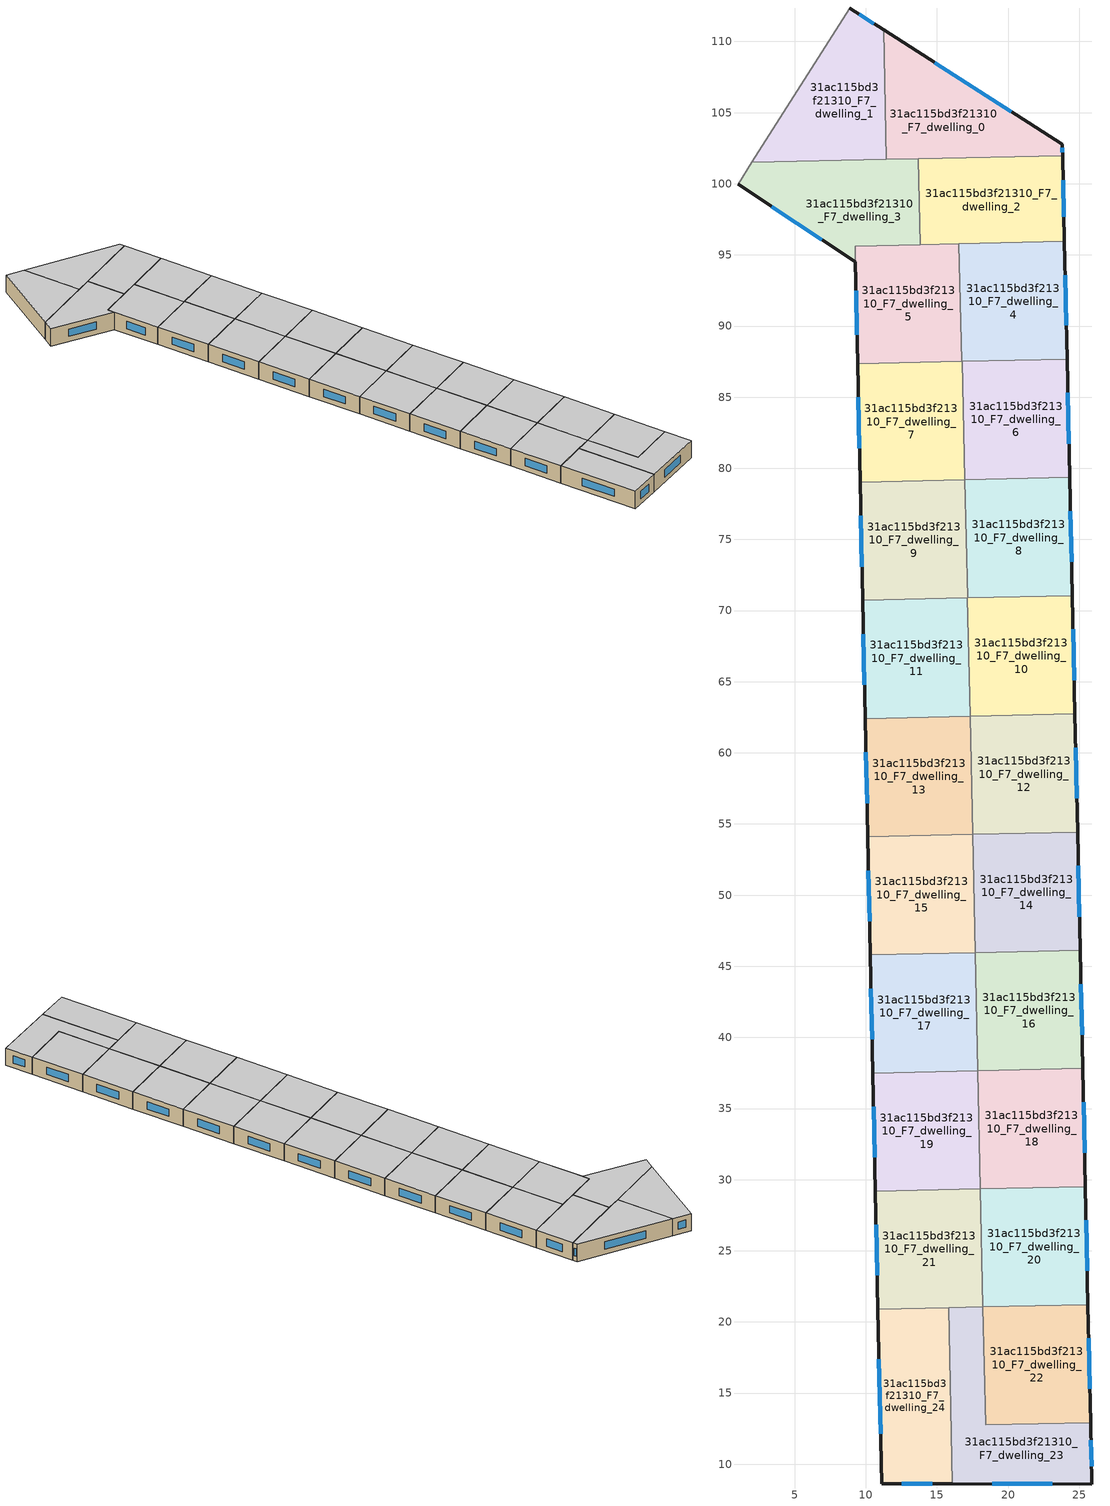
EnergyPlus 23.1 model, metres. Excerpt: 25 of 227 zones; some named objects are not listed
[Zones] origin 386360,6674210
31ac115bd3f21310_F7_dwelling_0
 floor to 31ac115bd3f21310_F6_dwelling_0 (EU_floor_Construction): 23.81,102.76 23.83,101.98 11.45,101.71 11.24,110.82 z21
 wall outside (EU_wall_Construction): 23.83,101.98 23.81,102.76 11.24,110.82 z21:24
 wall to 31ac115bd3f21310_F7_dwelling_1 (EU_wall_Construction): 11.24,110.82 11.45,101.71 z21:24
 wall to 31ac115bd3f21310_F7_dwelling_2 (EU_wall_Construction): 13.69,101.76 23.83,101.98 z21:24
 wall to 31ac115bd3f21310_F7_dwelling_3 (EU_wall_Construction): 11.45,101.71 13.69,101.76 z21:24
 window (EU_Window_Construction): 20.22,105.07 14.83,108.52 / 23.82,102.21 23.81,102.54 z21.86:23.14
 ceiling to 31ac115bd3f21310_F8_dwelling_0 (EU_floor_Construction): 23.83,101.98 23.81,102.76 11.24,110.82 11.45,101.71 z24
31ac115bd3f21310_F7_dwelling_1
 floor to 31ac115bd3f21310_F6_dwelling_1 (EU_floor_Construction): 11.24,110.82 11.45,101.71 2,101.5 8.86,112.35 z21
 wall outside (EU_wall_Construction): 11.24,110.82 8.86,112.35 z21:24
 wall adiabatic (EU_wall_Construction): 8.86,112.35 2,101.5 z21:24
 wall to 31ac115bd3f21310_F7_dwelling_3 (EU_wall_Construction): 2,101.5 11.45,101.71 z21:24
 window (EU_Window_Construction): 10.56,111.26 9.54,111.91 z21.86:23.14
 ceiling to 31ac115bd3f21310_F8_dwelling_1 (EU_floor_Construction): 11.45,101.71 11.24,110.82 8.86,112.35 2,101.5 z24
31ac115bd3f21310_F7_dwelling_10
 floor to 31ac115bd3f21310_F6_dwelling_10 (EU_floor_Construction): 24.51,71.05 24.69,62.74 17.33,62.57 17.14,70.88 z21
 wall outside (EU_wall_Construction): 24.69,62.74 24.51,71.05 z21:24
 wall to 31ac115bd3f21310_F7_dwelling_11 (EU_wall_Construction): 17.14,70.88 17.33,62.57 z21:24
 wall to 31ac115bd3f21310_F7_dwelling_12 (EU_wall_Construction): 17.33,62.57 24.69,62.74 z21:24
 wall to 31ac115bd3f21310_F7_dwelling_8 (EU_wall_Construction): 24.51,71.05 17.14,70.88 z21:24
 window (EU_Window_Construction): 24.64,65.11 24.56,68.67 z21.86:23.14
 ceiling to 31ac115bd3f21310_F8_dwelling_10 (EU_floor_Construction): 24.69,62.74 24.51,71.05 17.14,70.88 17.33,62.57 z24
31ac115bd3f21310_F7_dwelling_11
 floor to 31ac115bd3f21310_F6_dwelling_11 (EU_floor_Construction): 17.14,70.88 17.33,62.57 9.95,62.41 9.78,70.72 z21
 wall outside (EU_wall_Construction): 9.78,70.72 9.95,62.41 z21:24
 wall to 31ac115bd3f21310_F7_dwelling_9 (EU_wall_Construction): 17.14,70.88 9.78,70.72 z21:24
 wall to 31ac115bd3f21310_F7_dwelling_13 (EU_wall_Construction): 9.95,62.41 17.32,62.57 z21:24
 window (EU_Window_Construction): 9.83,68.35 9.9,64.78 z21.86:23.14
 ceiling to 31ac115bd3f21310_F8_dwelling_11 (EU_floor_Construction): 17.33,62.57 17.14,70.88 9.78,70.72 9.95,62.41 z24
31ac115bd3f21310_F7_dwelling_12
 floor to 31ac115bd3f21310_F6_dwelling_12 (EU_floor_Construction): 24.69,62.74 24.88,54.43 17.51,54.26 17.32,62.57 z21
 wall outside (EU_wall_Construction): 24.88,54.43 24.69,62.74 z21:24
 wall to 31ac115bd3f21310_F7_dwelling_13 (EU_wall_Construction): 17.32,62.57 17.51,54.26 z21:24
 wall to 31ac115bd3f21310_F7_dwelling_14 (EU_wall_Construction): 17.51,54.26 24.88,54.43 z21:24
 window (EU_Window_Construction): 24.83,56.8 24.75,60.36 z21.86:23.14
 ceiling to 31ac115bd3f21310_F8_dwelling_12 (EU_floor_Construction): 24.88,54.43 24.69,62.74 17.32,62.57 17.51,54.26 z24
31ac115bd3f21310_F7_dwelling_13
 floor to 31ac115bd3f21310_F6_dwelling_13 (EU_floor_Construction): 17.32,62.57 17.51,54.26 10.13,54.1 9.95,62.41 z21
 wall outside (EU_wall_Construction): 9.95,62.41 10.13,54.1 z21:24
 wall to 31ac115bd3f21310_F7_dwelling_15 (EU_wall_Construction): 10.13,54.1 17.5,54.26 z21:24
 window (EU_Window_Construction): 10.01,60.04 10.08,56.47 z21.86:23.14
 ceiling to 31ac115bd3f21310_F8_dwelling_13 (EU_floor_Construction): 17.51,54.26 17.32,62.57 9.95,62.41 10.13,54.1 z24
31ac115bd3f21310_F7_dwelling_14
 floor to 31ac115bd3f21310_F6_dwelling_14 (EU_floor_Construction): 24.88,54.43 25.06,46.12 17.69,45.96 17.5,54.26 z21
 wall outside (EU_wall_Construction): 25.06,46.12 24.88,54.43 z21:24
 wall to 31ac115bd3f21310_F7_dwelling_15 (EU_wall_Construction): 17.5,54.26 17.69,45.96 25.06,46.12 z21:24
 window (EU_Window_Construction): 25.01,48.49 24.93,52.05 z21.86:23.14
 ceiling to 31ac115bd3f21310_F8_dwelling_14 (EU_floor_Construction): 25.06,46.12 24.88,54.43 17.5,54.26 17.69,45.96 z24
31ac115bd3f21310_F7_dwelling_15
 floor to 31ac115bd3f21310_F6_dwelling_15 (EU_floor_Construction): 17.5,54.26 17.69,45.96 10.31,45.79 10.13,54.1 z21
 wall outside (EU_wall_Construction): 10.13,54.1 10.31,45.79 z21:24
 wall to 31ac115bd3f21310_F7_dwelling_16 (EU_wall_Construction): 17.68,45.96 25.06,46.12 z21:24
 wall to 31ac115bd3f21310_F7_dwelling_17 (EU_wall_Construction): 10.31,45.79 17.68,45.96 z21:24
 window (EU_Window_Construction): 10.18,51.73 10.26,48.17 z21.86:23.14
 ceiling to 31ac115bd3f21310_F8_dwelling_15 (EU_floor_Construction): 17.69,45.96 17.5,54.26 10.13,54.1 10.31,45.79 z24
31ac115bd3f21310_F7_dwelling_16
 floor to 31ac115bd3f21310_F6_dwelling_16 (EU_floor_Construction): 25.06,46.12 25.24,37.82 17.87,37.66 17.68,45.96 z21
 wall outside (EU_wall_Construction): 25.24,37.82 25.06,46.12 z21:24
 wall to 31ac115bd3f21310_F7_dwelling_17 (EU_wall_Construction): 17.68,45.96 17.87,37.66 z21:24
 wall to 31ac115bd3f21310_F7_dwelling_18 (EU_wall_Construction): 17.87,37.66 25.24,37.82 z21:24
 window (EU_Window_Construction): 25.19,40.19 25.11,43.75 z21.86:23.14
 ceiling to 31ac115bd3f21310_F8_dwelling_16 (EU_floor_Construction): 25.24,37.82 25.06,46.12 17.68,45.96 17.87,37.66 z24
31ac115bd3f21310_F7_dwelling_17
 floor to 31ac115bd3f21310_F6_dwelling_17 (EU_floor_Construction): 17.68,45.96 17.87,37.66 10.49,37.49 10.31,45.79 z21
 wall outside (EU_wall_Construction): 10.31,45.79 10.49,37.49 z21:24
 wall to 31ac115bd3f21310_F7_dwelling_19 (EU_wall_Construction): 10.49,37.49 17.87,37.66 z21:24
 window (EU_Window_Construction): 10.36,43.42 10.44,39.86 z21.86:23.14
 ceiling to 31ac115bd3f21310_F8_dwelling_17 (EU_floor_Construction): 17.87,37.66 17.68,45.96 10.31,45.79 10.49,37.49 z24
31ac115bd3f21310_F7_dwelling_18
 floor to 31ac115bd3f21310_F6_dwelling_18 (EU_floor_Construction): 25.24,37.82 25.43,29.52 18.05,29.36 17.87,37.66 z21
 wall outside (EU_wall_Construction): 25.43,29.52 25.24,37.82 z21:24
 wall to 31ac115bd3f21310_F7_dwelling_19 (EU_wall_Construction): 17.87,37.66 18.05,29.36 z21:24
 wall to 31ac115bd3f21310_F7_dwelling_20 (EU_wall_Construction): 18.05,29.36 25.43,29.52 z21:24
 window (EU_Window_Construction): 25.38,31.89 25.3,35.45 z21.86:23.14
 ceiling to 31ac115bd3f21310_F8_dwelling_18 (EU_floor_Construction): 25.43,29.52 25.24,37.82 17.87,37.66 18.05,29.36 z24
31ac115bd3f21310_F7_dwelling_19
 floor to 31ac115bd3f21310_F6_dwelling_19 (EU_floor_Construction): 17.87,37.66 18.05,29.36 10.67,29.19 10.49,37.49 z21
 wall outside (EU_wall_Construction): 10.49,37.49 10.67,29.19 z21:24
 wall to 31ac115bd3f21310_F7_dwelling_20 (EU_wall_Construction): 10.67,29.19 18.05,29.36 z21:24
 window (EU_Window_Construction): 10.54,35.12 10.62,31.56 z21.86:23.14
 ceiling to 31ac115bd3f21310_F8_dwelling_19 (EU_floor_Construction): 18.05,29.36 17.87,37.66 10.49,37.49 10.67,29.19 z24
31ac115bd3f21310_F7_dwelling_2
 floor to 31ac115bd3f21310_F6_dwelling_2 (EU_floor_Construction): 23.83,101.98 23.96,95.94 13.82,95.72 13.69,101.76 z21
 wall outside (EU_wall_Construction): 23.96,95.94 23.83,101.98 z21:24
 wall to 31ac115bd3f21310_F7_dwelling_3 (EU_wall_Construction): 13.69,101.76 13.82,95.72 z21:24
 wall to 31ac115bd3f21310_F7_dwelling_4 (EU_wall_Construction): 16.55,95.78 23.96,95.94 z21:24
 wall to 31ac115bd3f21310_F7_dwelling_5 (EU_wall_Construction): 13.82,95.72 16.55,95.78 z21:24
 window (EU_Window_Construction): 23.92,97.67 23.86,100.26 z21.86:23.14
 ceiling to 31ac115bd3f21310_F8_dwelling_2 (EU_floor_Construction): 23.96,95.94 23.83,101.98 13.69,101.76 13.82,95.72 z24
31ac115bd3f21310_F7_dwelling_20
 floor to 31ac115bd3f21310_F6_dwelling_20 (EU_floor_Construction): 25.43,29.52 25.61,21.22 18.23,21.06 18.05,29.36 z21
 wall outside (EU_wall_Construction): 25.61,21.22 25.43,29.52 z21:24
 wall to 31ac115bd3f21310_F7_dwelling_21 (EU_wall_Construction): 10.67,29.19 18.05,29.36 18.23,21.06 z21:24
 wall to 31ac115bd3f21310_F7_dwelling_22 (EU_wall_Construction): 18.23,21.06 25.61,21.22 z21:24
 window (EU_Window_Construction): 25.56,23.59 25.48,27.15 z21.86:23.14
 ceiling to 31ac115bd3f21310_F8_dwelling_20 (EU_floor_Construction): 25.61,21.22 25.43,29.52 18.05,29.36 18.23,21.06 z24
31ac115bd3f21310_F7_dwelling_21
 floor to 31ac115bd3f21310_F6_dwelling_21 (EU_floor_Construction): 18.05,29.36 18.23,21.06 10.85,20.9 10.67,29.19 z21
 wall outside (EU_wall_Construction): 10.67,29.19 10.85,20.9 z21:24
 wall to 31ac115bd3f21310_F7_dwelling_24 (EU_wall_Construction): 10.85,20.9 15.81,21.01 z21:24
 wall to 31ac115bd3f21310_F7_dwelling_23 (EU_wall_Construction): 15.81,21.01 18.23,21.06 z21:24
 window (EU_Window_Construction): 10.72,26.82 10.8,23.27 z21.86:23.14
 ceiling to 31ac115bd3f21310_F8_dwelling_21 (EU_floor_Construction): 18.23,21.06 18.05,29.36 10.67,29.19 10.85,20.9 z24
31ac115bd3f21310_F7_dwelling_22
 floor to 31ac115bd3f21310_F6_dwelling_22 (EU_floor_Construction): 25.61,21.22 25.79,12.93 18.41,12.77 18.23,21.06 z21
 wall outside (EU_wall_Construction): 25.79,12.93 25.61,21.22 z21:24
 wall to 31ac115bd3f21310_F7_dwelling_23 (EU_wall_Construction): 18.23,21.06 18.41,12.77 25.79,12.93 z21:24
 window (EU_Window_Construction): 25.74,15.3 25.66,18.85 z21.86:23.14
 ceiling to 31ac115bd3f21310_F8_dwelling_22 (EU_floor_Construction): 25.79,12.93 25.61,21.22 18.23,21.06 18.41,12.77 z24
31ac115bd3f21310_F7_dwelling_23
 floor to 31ac115bd3f21310_F6_dwelling_23 (EU_floor_Construction): 18.23,21.06 18.41,12.77 25.79,12.93 25.89,8.61 16.09,8.62 15.81,21.01 z21
 wall outside (EU_wall_Construction): 16.09,8.62 25.89,8.61 25.79,12.93 z21:24
 wall to 31ac115bd3f21310_F7_dwelling_24 (EU_wall_Construction): 15.81,21.01 16.09,8.62 z21:24
 window (EU_Window_Construction): 25.86,9.84 25.82,11.7 / 18.89,8.62 23.09,8.61 z21.86:23.14
 ceiling to 31ac115bd3f21310_F8_dwelling_23 (EU_floor_Construction): 25.89,8.61 25.79,12.93 18.41,12.77 18.23,21.06 15.81,21.01 16.09,8.62 z24
31ac115bd3f21310_F7_dwelling_24
 floor to 31ac115bd3f21310_F6_dwelling_24 (EU_floor_Construction): 15.81,21.01 16.09,8.62 11.11,8.63 10.85,20.9 z21
 wall outside (EU_wall_Construction): 10.85,20.9 11.11,8.63 16.09,8.62 z21:24
 window (EU_Window_Construction): 12.53,8.63 14.66,8.63 / 10.92,17.39 11.03,12.14 z21.86:23.14
 ceiling to 31ac115bd3f21310_F8_dwelling_24 (EU_floor_Construction): 16.09,8.62 15.81,21.01 10.85,20.9 11.11,8.63 z24
31ac115bd3f21310_F7_dwelling_3
 floor to 31ac115bd3f21310_F6_dwelling_3 (EU_floor_Construction): 13.69,101.76 13.82,95.72 9.24,95.62 9.27,94.52 1.02,99.95 2,101.5 z21
 wall outside (EU_wall_Construction): 1.02,99.95 9.27,94.52 z21:24
 wall adiabatic (EU_wall_Construction): 2,101.5 1.02,99.95 z21:24
 wall to 31ac115bd3f21310_F7_dwelling_5 (EU_wall_Construction): 9.27,94.52 9.24,95.62 13.82,95.72 z21:24
 window (EU_Window_Construction): 3.37,98.4 6.91,96.07 z21.86:23.14
 ceiling to 31ac115bd3f21310_F8_dwelling_3 (EU_floor_Construction): 13.82,95.72 13.69,101.76 2,101.5 1.02,99.95 9.27,94.52 9.24,95.62 z24
31ac115bd3f21310_F7_dwelling_4
 floor to 31ac115bd3f21310_F6_dwelling_4 (EU_floor_Construction): 23.96,95.94 24.14,87.68 16.73,87.51 16.55,95.78 z21
 wall outside (EU_wall_Construction): 24.14,87.68 23.96,95.94 z21:24
 wall to 31ac115bd3f21310_F7_dwelling_5 (EU_wall_Construction): 16.55,95.78 16.73,87.51 z21:24
 wall to 31ac115bd3f21310_F7_dwelling_6 (EU_wall_Construction): 16.78,87.52 24.14,87.68 z21:24
 wall to 31ac115bd3f21310_F7_dwelling_7 (EU_wall_Construction): 16.73,87.51 16.78,87.52 z21:24
 window (EU_Window_Construction): 24.09,90.04 24.01,93.58 z21.86:23.14
 ceiling to 31ac115bd3f21310_F8_dwelling_4 (EU_floor_Construction): 24.14,87.68 23.96,95.94 16.55,95.78 16.73,87.51 z24
31ac115bd3f21310_F7_dwelling_5
 floor to 31ac115bd3f21310_F6_dwelling_5 (EU_floor_Construction): 16.55,95.78 16.73,87.51 9.42,87.35 9.24,95.62 z21
 wall outside (EU_wall_Construction): 9.27,94.52 9.42,87.35 z21:24
 wall to 31ac115bd3f21310_F7_dwelling_7 (EU_wall_Construction): 9.42,87.35 16.73,87.51 z21:24
 window (EU_Window_Construction): 9.31,92.47 9.38,89.4 z21.86:23.14
 ceiling to 31ac115bd3f21310_F8_dwelling_5 (EU_floor_Construction): 16.73,87.51 16.55,95.78 9.24,95.62 9.42,87.35 z24
31ac115bd3f21310_F7_dwelling_6
 floor to 31ac115bd3f21310_F6_dwelling_6 (EU_floor_Construction): 24.14,87.68 24.33,79.36 16.96,79.2 16.78,87.52 z21
 wall outside (EU_wall_Construction): 24.33,79.36 24.14,87.68 z21:24
 wall to 31ac115bd3f21310_F7_dwelling_7 (EU_wall_Construction): 16.78,87.52 16.96,79.2 z21:24
 wall to 31ac115bd3f21310_F7_dwelling_8 (EU_wall_Construction): 16.96,79.2 24.33,79.36 z21:24
 window (EU_Window_Construction): 24.27,81.74 24.2,85.3 z21.86:23.14
 ceiling to 31ac115bd3f21310_F8_dwelling_6 (EU_floor_Construction): 24.33,79.36 24.14,87.68 16.78,87.52 16.96,79.2 z24
31ac115bd3f21310_F7_dwelling_7
 floor to 31ac115bd3f21310_F6_dwelling_7 (EU_floor_Construction): 16.78,87.52 16.96,79.2 9.6,79.04 9.42,87.35 z21
 wall outside (EU_wall_Construction): 9.42,87.35 9.6,79.04 z21:24
 wall to 31ac115bd3f21310_F7_dwelling_9 (EU_wall_Construction): 9.6,79.04 16.96,79.2 z21:24
 window (EU_Window_Construction): 9.47,84.98 9.55,81.41 z21.86:23.14
 ceiling to 31ac115bd3f21310_F8_dwelling_7 (EU_floor_Construction): 16.96,79.2 16.78,87.52 9.42,87.35 9.6,79.04 z24
31ac115bd3f21310_F7_dwelling_8
 floor to 31ac115bd3f21310_F6_dwelling_8 (EU_floor_Construction): 24.33,79.36 24.51,71.05 17.15,70.88 16.96,79.2 z21
 wall outside (EU_wall_Construction): 24.51,71.05 24.33,79.36 z21:24
 wall to 31ac115bd3f21310_F7_dwelling_9 (EU_wall_Construction): 16.96,79.2 17.15,70.88 z21:24
 window (EU_Window_Construction): 24.46,73.42 24.38,76.99 z21.86:23.14
 ceiling to 31ac115bd3f21310_F8_dwelling_8 (EU_floor_Construction): 24.51,71.05 24.33,79.36 16.96,79.2 17.15,70.88 z24
31ac115bd3f21310_F7_dwelling_9
 floor to 31ac115bd3f21310_F6_dwelling_9 (EU_floor_Construction): 16.96,79.2 17.15,70.88 9.78,70.72 9.6,79.04 z21
 wall outside (EU_wall_Construction): 9.6,79.04 9.78,70.72 z21:24
 window (EU_Window_Construction): 9.65,76.66 9.72,73.1 z21.86:23.14
 ceiling to 31ac115bd3f21310_F8_dwelling_9 (EU_floor_Construction): 17.15,70.88 16.96,79.2 9.6,79.04 9.78,70.72 z24
[Building]
EU S2 Campaign: North Axis=0; Terrain=City; Solar Distribution=FullExterior
[Site:Location]
Helsinki-Vantaa.AP: Latitude=60.317; Longitude=24.963; Time Zone=2; Elevation=54.6
[SizingPeriod:WeatherFileDays]
AnnualSizingPeriod: Begin Month=1; Begin Day of Month=1; End Month=12; End Day of Month=31; Day of Week for Start Day=Monday; Use Weather File Daylight Saving Period=No; Use Weather File Rain and Snow Indicators=No
[MATERIAL]
EU_InternalMass_Material: Roughness=MediumRough; Thickness=0.1; Conductivity=1; Density=1800; Specific Heat=900; Thermal Absorptance=0.9; Solar Absorptance=0.7; Visible Absorptance=0.7
[MATERIAL:NOMASS] Roughness=MediumRough; Thermal Absorptance=0.9; Solar Absorptance=0.7; Visible Absorptance=0.7
Name | Thermal Resistance
EU_wall_NoMass | 1.10183
EU_floor_NoMass | 1.70606
[WINDOWMATERIAL:SIMPLEGLAZINGSYSTEM]
EU_Window_SimpleGlazing: UFactor=3.11035; Solar Heat Gain Coefficient=0.8; Visible Transmittance=0.8
[CONSTRUCTION]
EU_wall_Construction: EU_wall_NoMass
EU_floor_Construction: EU_floor_NoMass
EU_Window_Construction: EU_Window_SimpleGlazing
EU_InternalMass_Construction: EU_InternalMass_Material
[ZONE] Type=1; Multiplier=1; Ceiling Height=autocalculate; Floor Area=autocalculate; Part of Total Floor Area=Yes
Name | Volume
31ac115bd3f21310_F7_dwelling_0 | 183.807
31ac115bd3f21310_F7_dwelling_1; 31ac115bd3f21310_F7_dwelling_17 | 183.82
31ac115bd3f21310_F7_dwelling_10; 31ac115bd3f21310_F7_dwelling_22 | 183.818
31ac115bd3f21310_F7_dwelling_11 | 183.841
31ac115bd3f21310_F7_dwelling_12 | 183.805
31ac115bd3f21310_F7_dwelling_13; 31ac115bd3f21310_F7_dwelling_18 | 183.817
31ac115bd3f21310_F7_dwelling_14 | 183.813
31ac115bd3f21310_F7_dwelling_15 | 183.833
31ac115bd3f21310_F7_dwelling_16 | 183.821
31ac115bd3f21310_F7_dwelling_19; 31ac115bd3f21310_F7_dwelling_6 | 183.816
31ac115bd3f21310_F7_dwelling_2 | 183.831
31ac115bd3f21310_F7_dwelling_20 | 183.824
31ac115bd3f21310_F7_dwelling_21 | 183.798
31ac115bd3f21310_F7_dwelling_23 | 183.823
31ac115bd3f21310_F7_dwelling_24 | 183.819
31ac115bd3f21310_F7_dwelling_3 | 186.448
31ac115bd3f21310_F7_dwelling_4 | 183.83
31ac115bd3f21310_F7_dwelling_5 | 181.186
31ac115bd3f21310_F7_dwelling_7 | 183.803
31ac115bd3f21310_F7_dwelling_8 | 183.81
31ac115bd3f21310_F7_dwelling_9 | 183.847
[INTERNALMASS] Construction=EU_InternalMass_Construction
Name | Zone or ZoneList | Surface Area
31ac115bd3f21310_F7_dwelling_0_EU_InternalMass | 31ac115bd3f21310_F7_dwelling_0 | 61.2675
31ac115bd3f21310_F7_dwelling_1_EU_InternalMass | 31ac115bd3f21310_F7_dwelling_1 | 61.2724
31ac115bd3f21310_F7_dwelling_2_EU_InternalMass | 31ac115bd3f21310_F7_dwelling_2 | 61.276
31ac115bd3f21310_F7_dwelling_3_EU_InternalMass | 31ac115bd3f21310_F7_dwelling_3 | 62.1521
31ac115bd3f21310_F7_dwelling_4_EU_InternalMass | 31ac115bd3f21310_F7_dwelling_4 | 61.2768
31ac115bd3f21310_F7_dwelling_5_EU_InternalMass | 31ac115bd3f21310_F7_dwelling_5 | 60.4044
31ac115bd3f21310_F7_dwelling_6_EU_InternalMass | 31ac115bd3f21310_F7_dwelling_6 | 61.2742
31ac115bd3f21310_F7_dwelling_7_EU_InternalMass | 31ac115bd3f21310_F7_dwelling_7 | 61.2676
31ac115bd3f21310_F7_dwelling_8_EU_InternalMass | 31ac115bd3f21310_F7_dwelling_8 | 61.2699
31ac115bd3f21310_F7_dwelling_9_EU_InternalMass | 31ac115bd3f21310_F7_dwelling_9 | 61.28
31ac115bd3f21310_F7_dwelling_10_EU_InternalMass | 31ac115bd3f21310_F7_dwelling_10 | 61.2728
31ac115bd3f21310_F7_dwelling_11_EU_InternalMass | 31ac115bd3f21310_F7_dwelling_11 | 61.2806
31ac115bd3f21310_F7_dwelling_12_EU_InternalMass | 31ac115bd3f21310_F7_dwelling_12 | 61.2683
31ac115bd3f21310_F7_dwelling_13_EU_InternalMass | 31ac115bd3f21310_F7_dwelling_13 | 61.2699
31ac115bd3f21310_F7_dwelling_14_EU_InternalMass | 31ac115bd3f21310_F7_dwelling_14 | 61.271
31ac115bd3f21310_F7_dwelling_15_EU_InternalMass | 31ac115bd3f21310_F7_dwelling_15 | 61.2812
31ac115bd3f21310_F7_dwelling_16_EU_InternalMass | 31ac115bd3f21310_F7_dwelling_16 | 61.2713
31ac115bd3f21310_F7_dwelling_17_EU_InternalMass | 31ac115bd3f21310_F7_dwelling_17 | 61.2734
31ac115bd3f21310_F7_dwelling_18_EU_InternalMass | 31ac115bd3f21310_F7_dwelling_18 | 61.2723
31ac115bd3f21310_F7_dwelling_19_EU_InternalMass | 31ac115bd3f21310_F7_dwelling_19 | 61.2737
31ac115bd3f21310_F7_dwelling_20_EU_InternalMass | 31ac115bd3f21310_F7_dwelling_20 | 61.276
31ac115bd3f21310_F7_dwelling_21_EU_InternalMass | 31ac115bd3f21310_F7_dwelling_21 | 61.2663
31ac115bd3f21310_F7_dwelling_22_EU_InternalMass | 31ac115bd3f21310_F7_dwelling_22 | 61.275
31ac115bd3f21310_F7_dwelling_23_EU_InternalMass | 31ac115bd3f21310_F7_dwelling_23 | 61.274
31ac115bd3f21310_F7_dwelling_24_EU_InternalMass | 31ac115bd3f21310_F7_dwelling_24 | 61.2717
[OTHEREQUIPMENT] Fuel Type=Electricity; Design Level Calculation Method=Watts/Area; Power per Zone Floor Area=1; Fraction Latent=0; Fraction Radiant=0; Fraction Lost=0; Carbon Dioxide Generation Rate=0; EndUse Subcategory=EU_Step8_InternalGains
Name | Zone or ZoneList or Space or SpaceList | Schedule
EU_Step8_InternalGain_31ac115bd3f21310_F7_dwelling_0_f000 | 31ac115bd3f21310_F7_dwelling_0 | EU_Step8_GainSchedule_31ac115bd3f21310_F7_dwelling_0_f000
EU_Step8_InternalGain_31ac115bd3f21310_F7_dwelling_1_f000 | 31ac115bd3f21310_F7_dwelling_1 | EU_Step8_GainSchedule_31ac115bd3f21310_F7_dwelling_1_f000
EU_Step8_InternalGain_31ac115bd3f21310_F7_dwelling_2_f000 | 31ac115bd3f21310_F7_dwelling_2 | EU_Step8_GainSchedule_31ac115bd3f21310_F7_dwelling_2_f000
EU_Step8_InternalGain_31ac115bd3f21310_F7_dwelling_3_f000 | 31ac115bd3f21310_F7_dwelling_3 | EU_Step8_GainSchedule_31ac115bd3f21310_F7_dwelling_3_f000
EU_Step8_InternalGain_31ac115bd3f21310_F7_dwelling_4_f000 | 31ac115bd3f21310_F7_dwelling_4 | EU_Step8_GainSchedule_31ac115bd3f21310_F7_dwelling_4_f000
EU_Step8_InternalGain_31ac115bd3f21310_F7_dwelling_5_f000 | 31ac115bd3f21310_F7_dwelling_5 | EU_Step8_GainSchedule_31ac115bd3f21310_F7_dwelling_5_f000
EU_Step8_InternalGain_31ac115bd3f21310_F7_dwelling_6_f000 | 31ac115bd3f21310_F7_dwelling_6 | EU_Step8_GainSchedule_31ac115bd3f21310_F7_dwelling_6_f000
EU_Step8_InternalGain_31ac115bd3f21310_F7_dwelling_7_f000 | 31ac115bd3f21310_F7_dwelling_7 | EU_Step8_GainSchedule_31ac115bd3f21310_F7_dwelling_7_f000
EU_Step8_InternalGain_31ac115bd3f21310_F7_dwelling_8_f000 | 31ac115bd3f21310_F7_dwelling_8 | EU_Step8_GainSchedule_31ac115bd3f21310_F7_dwelling_8_f000
EU_Step8_InternalGain_31ac115bd3f21310_F7_dwelling_9_f000 | 31ac115bd3f21310_F7_dwelling_9 | EU_Step8_GainSchedule_31ac115bd3f21310_F7_dwelling_9_f000
EU_Step8_InternalGain_31ac115bd3f21310_F7_dwelling_10_f000 | 31ac115bd3f21310_F7_dwelling_10 | EU_Step8_GainSchedule_31ac115bd3f21310_F7_dwelling_10_f000
EU_Step8_InternalGain_31ac115bd3f21310_F7_dwelling_11_f000 | 31ac115bd3f21310_F7_dwelling_11 | EU_Step8_GainSchedule_31ac115bd3f21310_F7_dwelling_11_f000
EU_Step8_InternalGain_31ac115bd3f21310_F7_dwelling_12_f000 | 31ac115bd3f21310_F7_dwelling_12 | EU_Step8_GainSchedule_31ac115bd3f21310_F7_dwelling_12_f000
EU_Step8_InternalGain_31ac115bd3f21310_F7_dwelling_13_f000 | 31ac115bd3f21310_F7_dwelling_13 | EU_Step8_GainSchedule_31ac115bd3f21310_F7_dwelling_13_f000
EU_Step8_InternalGain_31ac115bd3f21310_F7_dwelling_14_f000 | 31ac115bd3f21310_F7_dwelling_14 | EU_Step8_GainSchedule_31ac115bd3f21310_F7_dwelling_14_f000
EU_Step8_InternalGain_31ac115bd3f21310_F7_dwelling_15_f000 | 31ac115bd3f21310_F7_dwelling_15 | EU_Step8_GainSchedule_31ac115bd3f21310_F7_dwelling_15_f000
EU_Step8_InternalGain_31ac115bd3f21310_F7_dwelling_16_f000 | 31ac115bd3f21310_F7_dwelling_16 | EU_Step8_GainSchedule_31ac115bd3f21310_F7_dwelling_16_f000
EU_Step8_InternalGain_31ac115bd3f21310_F7_dwelling_17_f000 | 31ac115bd3f21310_F7_dwelling_17 | EU_Step8_GainSchedule_31ac115bd3f21310_F7_dwelling_17_f000
EU_Step8_InternalGain_31ac115bd3f21310_F7_dwelling_18_f000 | 31ac115bd3f21310_F7_dwelling_18 | EU_Step8_GainSchedule_31ac115bd3f21310_F7_dwelling_18_f000
EU_Step8_InternalGain_31ac115bd3f21310_F7_dwelling_19_f000 | 31ac115bd3f21310_F7_dwelling_19 | EU_Step8_GainSchedule_31ac115bd3f21310_F7_dwelling_19_f000
EU_Step8_InternalGain_31ac115bd3f21310_F7_dwelling_20_f000 | 31ac115bd3f21310_F7_dwelling_20 | EU_Step8_GainSchedule_31ac115bd3f21310_F7_dwelling_20_f000
EU_Step8_InternalGain_31ac115bd3f21310_F7_dwelling_21_f000 | 31ac115bd3f21310_F7_dwelling_21 | EU_Step8_GainSchedule_31ac115bd3f21310_F7_dwelling_21_f000
EU_Step8_InternalGain_31ac115bd3f21310_F7_dwelling_22_f000 | 31ac115bd3f21310_F7_dwelling_22 | EU_Step8_GainSchedule_31ac115bd3f21310_F7_dwelling_22_f000
EU_Step8_InternalGain_31ac115bd3f21310_F7_dwelling_23_f000 | 31ac115bd3f21310_F7_dwelling_23 | EU_Step8_GainSchedule_31ac115bd3f21310_F7_dwelling_23_f000
EU_Step8_InternalGain_31ac115bd3f21310_F7_dwelling_24_f000 | 31ac115bd3f21310_F7_dwelling_24 | EU_Step8_GainSchedule_31ac115bd3f21310_F7_dwelling_24_f000
[ZONEVENTILATION:DESIGNFLOWRATE] Schedule=EU_AlwaysOn; Design Flow Rate Calculation Method=AirChanges/Hour; Air Changes per Hour=0.756316; Ventilation Type=Natural; Fan Pressure Rise=0; Fan Total Efficiency=1; Constant Term Coefficient=1; Temperature Term Coefficient=0; Velocity Term Coefficient=0; Velocity Squared Term Coefficient=0; Minimum Indoor Temperature=-100; Maximum Indoor Temperature=100; Delta Temperature=-100; Minimum Outdoor Temperature=-100; Maximum Outdoor Temperature=100; Maximum Wind Speed=40
Name | Zone or ZoneList or Space or SpaceList
EU_ConstantAir_31ac115bd3f21310_F7_dwelling_0 | 31ac115bd3f21310_F7_dwelling_0
EU_ConstantAir_31ac115bd3f21310_F7_dwelling_1 | 31ac115bd3f21310_F7_dwelling_1
EU_ConstantAir_31ac115bd3f21310_F7_dwelling_2 | 31ac115bd3f21310_F7_dwelling_2
EU_ConstantAir_31ac115bd3f21310_F7_dwelling_3 | 31ac115bd3f21310_F7_dwelling_3
EU_ConstantAir_31ac115bd3f21310_F7_dwelling_4 | 31ac115bd3f21310_F7_dwelling_4
EU_ConstantAir_31ac115bd3f21310_F7_dwelling_5 | 31ac115bd3f21310_F7_dwelling_5
EU_ConstantAir_31ac115bd3f21310_F7_dwelling_6 | 31ac115bd3f21310_F7_dwelling_6
EU_ConstantAir_31ac115bd3f21310_F7_dwelling_7 | 31ac115bd3f21310_F7_dwelling_7
EU_ConstantAir_31ac115bd3f21310_F7_dwelling_8 | 31ac115bd3f21310_F7_dwelling_8
EU_ConstantAir_31ac115bd3f21310_F7_dwelling_9 | 31ac115bd3f21310_F7_dwelling_9
EU_ConstantAir_31ac115bd3f21310_F7_dwelling_10 | 31ac115bd3f21310_F7_dwelling_10
EU_ConstantAir_31ac115bd3f21310_F7_dwelling_11 | 31ac115bd3f21310_F7_dwelling_11
EU_ConstantAir_31ac115bd3f21310_F7_dwelling_12 | 31ac115bd3f21310_F7_dwelling_12
EU_ConstantAir_31ac115bd3f21310_F7_dwelling_13 | 31ac115bd3f21310_F7_dwelling_13
EU_ConstantAir_31ac115bd3f21310_F7_dwelling_14 | 31ac115bd3f21310_F7_dwelling_14
EU_ConstantAir_31ac115bd3f21310_F7_dwelling_15 | 31ac115bd3f21310_F7_dwelling_15
EU_ConstantAir_31ac115bd3f21310_F7_dwelling_16 | 31ac115bd3f21310_F7_dwelling_16
EU_ConstantAir_31ac115bd3f21310_F7_dwelling_17 | 31ac115bd3f21310_F7_dwelling_17
EU_ConstantAir_31ac115bd3f21310_F7_dwelling_18 | 31ac115bd3f21310_F7_dwelling_18
EU_ConstantAir_31ac115bd3f21310_F7_dwelling_19 | 31ac115bd3f21310_F7_dwelling_19
EU_ConstantAir_31ac115bd3f21310_F7_dwelling_20 | 31ac115bd3f21310_F7_dwelling_20
EU_ConstantAir_31ac115bd3f21310_F7_dwelling_21 | 31ac115bd3f21310_F7_dwelling_21
EU_ConstantAir_31ac115bd3f21310_F7_dwelling_22 | 31ac115bd3f21310_F7_dwelling_22
EU_ConstantAir_31ac115bd3f21310_F7_dwelling_23 | 31ac115bd3f21310_F7_dwelling_23
EU_ConstantAir_31ac115bd3f21310_F7_dwelling_24 | 31ac115bd3f21310_F7_dwelling_24
[HVACTEMPLATE:ZONE:IDEALLOADSAIRSYSTEM] System Availability Schedule=EU_AlwaysOn; Maximum Heating Supply Air Temperature=50; Minimum Cooling Supply Air Temperature=13; Maximum Heating Supply Air Humidity Ratio=0.0156; Minimum Cooling Supply Air Humidity Ratio=0.0077; Heating Limit=NoLimit; Cooling Limit=NoLimit; Heating Availability Schedule=EU_AlwaysOn; Cooling Availability Schedule=EU_CoolingOff; Dehumidification Control Type=ConstantSensibleHeatRatio; Cooling Sensible Heat Ratio=0.7; Dehumidification Setpoint=60; Humidification Control Type=None; Humidification Setpoint=30; Outdoor Air Method=None; Outdoor Air Flow Rate per Person=0.00944; Outdoor Air Flow Rate per Zone Floor Area=0; Outdoor Air Flow Rate per Zone=0; Demand Controlled Ventilation Type=None; Outdoor Air Economizer Type=NoEconomizer; Heat Recovery Type=None; Sensible Heat Recovery Effectiveness=0.7; Latent Heat Recovery Effectiveness=0.65
Name | Template Thermostat
31ac115bd3f21310_F7_dwelling_0 | EU_HeatOnly_31ac115bd3f21310_F7_dwelling_0
31ac115bd3f21310_F7_dwelling_1 | EU_HeatOnly_31ac115bd3f21310_F7_dwelling_1
31ac115bd3f21310_F7_dwelling_2 | EU_HeatOnly_31ac115bd3f21310_F7_dwelling_2
31ac115bd3f21310_F7_dwelling_3 | EU_HeatOnly_31ac115bd3f21310_F7_dwelling_3
31ac115bd3f21310_F7_dwelling_4 | EU_HeatOnly_31ac115bd3f21310_F7_dwelling_4
31ac115bd3f21310_F7_dwelling_5 | EU_HeatOnly_31ac115bd3f21310_F7_dwelling_5
31ac115bd3f21310_F7_dwelling_6 | EU_HeatOnly_31ac115bd3f21310_F7_dwelling_6
31ac115bd3f21310_F7_dwelling_7 | EU_HeatOnly_31ac115bd3f21310_F7_dwelling_7
31ac115bd3f21310_F7_dwelling_8 | EU_HeatOnly_31ac115bd3f21310_F7_dwelling_8
31ac115bd3f21310_F7_dwelling_9 | EU_HeatOnly_31ac115bd3f21310_F7_dwelling_9
31ac115bd3f21310_F7_dwelling_10 | EU_HeatOnly_31ac115bd3f21310_F7_dwelling_10
31ac115bd3f21310_F7_dwelling_11 | EU_HeatOnly_31ac115bd3f21310_F7_dwelling_11
31ac115bd3f21310_F7_dwelling_12 | EU_HeatOnly_31ac115bd3f21310_F7_dwelling_12
31ac115bd3f21310_F7_dwelling_13 | EU_HeatOnly_31ac115bd3f21310_F7_dwelling_13
31ac115bd3f21310_F7_dwelling_14 | EU_HeatOnly_31ac115bd3f21310_F7_dwelling_14
31ac115bd3f21310_F7_dwelling_15 | EU_HeatOnly_31ac115bd3f21310_F7_dwelling_15
31ac115bd3f21310_F7_dwelling_16 | EU_HeatOnly_31ac115bd3f21310_F7_dwelling_16
31ac115bd3f21310_F7_dwelling_17 | EU_HeatOnly_31ac115bd3f21310_F7_dwelling_17
31ac115bd3f21310_F7_dwelling_18 | EU_HeatOnly_31ac115bd3f21310_F7_dwelling_18
31ac115bd3f21310_F7_dwelling_19 | EU_HeatOnly_31ac115bd3f21310_F7_dwelling_19
31ac115bd3f21310_F7_dwelling_20 | EU_HeatOnly_31ac115bd3f21310_F7_dwelling_20
31ac115bd3f21310_F7_dwelling_21 | EU_HeatOnly_31ac115bd3f21310_F7_dwelling_21
31ac115bd3f21310_F7_dwelling_22 | EU_HeatOnly_31ac115bd3f21310_F7_dwelling_22
31ac115bd3f21310_F7_dwelling_23 | EU_HeatOnly_31ac115bd3f21310_F7_dwelling_23
31ac115bd3f21310_F7_dwelling_24 | EU_HeatOnly_31ac115bd3f21310_F7_dwelling_24
[SIZING:ZONE] Zone Cooling Design Supply Air Temperature Input Method=SupplyAirTemperature; Zone Cooling Design Supply Air Temperature=13; Zone Heating Design Supply Air Temperature Input Method=SupplyAirTemperature; Zone Heating Design Supply Air Temperature=50; Zone Cooling Design Supply Air Humidity Ratio=0.008; Zone Heating Design Supply Air Humidity Ratio=0.008; Cooling Design Air Flow Method=DesignDay; Cooling Design Air Flow Rate=0; Cooling Minimum Air Flow per Zone Floor Area=0.000762; Cooling Minimum Air Flow=0; Cooling Minimum Air Flow Fraction=0.2; Heating Design Air Flow Method=DesignDay; Heating Design Air Flow Rate=0; Heating Maximum Air Flow per Zone Floor Area=0.002032; Heating Maximum Air Flow=0.141576; Heating Maximum Air Flow Fraction=0.3; Account for Dedicated Outdoor Air System=No; Dedicated Outdoor Air System Control Strategy=NeutralSupplyAir; Dedicated Outdoor Air Low Setpoint Temperature for Design=autosize; Dedicated Outdoor Air High Setpoint Temperature for Design=autosize; Zone Load Sizing Method=Sensible Load Only No Latent Load; Zone Latent Cooling Design Supply Air Humidity Ratio Input Method=HumidityRatioDifference; Zone Cooling Design Supply Air Humidity Ratio Difference=0.005; Zone Latent Heating Design Supply Air Humidity Ratio Input Method=HumidityRatioDifference; Zone Humidification Design Supply Air Humidity Ratio Difference=0.005
31ac115bd3f21310_F7_dwelling_0; 31ac115bd3f21310_F7_dwelling_1; 31ac115bd3f21310_F7_dwelling_2; 31ac115bd3f21310_F7_dwelling_3; 31ac115bd3f21310_F7_dwelling_4; 31ac115bd3f21310_F7_dwelling_5; 31ac115bd3f21310_F7_dwelling_6; 31ac115bd3f21310_F7_dwelling_7; 31ac115bd3f21310_F7_dwelling_8; 31ac115bd3f21310_F7_dwelling_9; 31ac115bd3f21310_F7_dwelling_10; 31ac115bd3f21310_F7_dwelling_11; 31ac115bd3f21310_F7_dwelling_12; 31ac115bd3f21310_F7_dwelling_13; 31ac115bd3f21310_F7_dwelling_14; 31ac115bd3f21310_F7_dwelling_15; 31ac115bd3f21310_F7_dwelling_16; 31ac115bd3f21310_F7_dwelling_17; 31ac115bd3f21310_F7_dwelling_18; 31ac115bd3f21310_F7_dwelling_19; 31ac115bd3f21310_F7_dwelling_20; 31ac115bd3f21310_F7_dwelling_21; 31ac115bd3f21310_F7_dwelling_22; 31ac115bd3f21310_F7_dwelling_23; 31ac115bd3f21310_F7_dwelling_24
[SCHEDULE:CONSTANT]
Name | Hourly Value
EU_AlwaysOn | 1
EU_CoolingOff | 0
[SCHEDULE:FILE] Column Number=1; Rows to Skip at Top=0; Number of Hours of Data=8760; Column Separator=Comma; Interpolate to Timestep=No; Minutes per Item=60; Adjust Schedule for Daylight Savings=Yes
Name | File
EU_Step8_GainSchedule_31ac115bd3f21310_F7_dwelling_0_f000 | ../../schedules/31ac115bd3f21310/31ac115bd3f21310_F7_dwelling_0_f000_gain.csv
EU_Step8_GainSchedule_31ac115bd3f21310_F7_dwelling_1_f000 | ../../schedules/31ac115bd3f21310/31ac115bd3f21310_F7_dwelling_1_f000_gain.csv
EU_Step8_GainSchedule_31ac115bd3f21310_F7_dwelling_2_f000 | ../../schedules/31ac115bd3f21310/31ac115bd3f21310_F7_dwelling_2_f000_gain.csv
EU_Step8_GainSchedule_31ac115bd3f21310_F7_dwelling_3_f000 | ../../schedules/31ac115bd3f21310/31ac115bd3f21310_F7_dwelling_3_f000_gain.csv
EU_Step8_GainSchedule_31ac115bd3f21310_F7_dwelling_4_f000 | ../../schedules/31ac115bd3f21310/31ac115bd3f21310_F7_dwelling_4_f000_gain.csv
EU_Step8_GainSchedule_31ac115bd3f21310_F7_dwelling_5_f000 | ../../schedules/31ac115bd3f21310/31ac115bd3f21310_F7_dwelling_5_f000_gain.csv
EU_Step8_GainSchedule_31ac115bd3f21310_F7_dwelling_6_f000 | ../../schedules/31ac115bd3f21310/31ac115bd3f21310_F7_dwelling_6_f000_gain.csv
EU_Step8_GainSchedule_31ac115bd3f21310_F7_dwelling_7_f000 | ../../schedules/31ac115bd3f21310/31ac115bd3f21310_F7_dwelling_7_f000_gain.csv
EU_Step8_GainSchedule_31ac115bd3f21310_F7_dwelling_8_f000 | ../../schedules/31ac115bd3f21310/31ac115bd3f21310_F7_dwelling_8_f000_gain.csv
EU_Step8_GainSchedule_31ac115bd3f21310_F7_dwelling_9_f000 | ../../schedules/31ac115bd3f21310/31ac115bd3f21310_F7_dwelling_9_f000_gain.csv
EU_Step8_GainSchedule_31ac115bd3f21310_F7_dwelling_10_f000 | ../../schedules/31ac115bd3f21310/31ac115bd3f21310_F7_dwelling_10_f000_gain.csv
EU_Step8_GainSchedule_31ac115bd3f21310_F7_dwelling_11_f000 | ../../schedules/31ac115bd3f21310/31ac115bd3f21310_F7_dwelling_11_f000_gain.csv
EU_Step8_GainSchedule_31ac115bd3f21310_F7_dwelling_12_f000 | ../../schedules/31ac115bd3f21310/31ac115bd3f21310_F7_dwelling_12_f000_gain.csv
EU_Step8_GainSchedule_31ac115bd3f21310_F7_dwelling_13_f000 | ../../schedules/31ac115bd3f21310/31ac115bd3f21310_F7_dwelling_13_f000_gain.csv
EU_Step8_GainSchedule_31ac115bd3f21310_F7_dwelling_14_f000 | ../../schedules/31ac115bd3f21310/31ac115bd3f21310_F7_dwelling_14_f000_gain.csv
EU_Step8_GainSchedule_31ac115bd3f21310_F7_dwelling_15_f000 | ../../schedules/31ac115bd3f21310/31ac115bd3f21310_F7_dwelling_15_f000_gain.csv
EU_Step8_GainSchedule_31ac115bd3f21310_F7_dwelling_16_f000 | ../../schedules/31ac115bd3f21310/31ac115bd3f21310_F7_dwelling_16_f000_gain.csv
EU_Step8_GainSchedule_31ac115bd3f21310_F7_dwelling_17_f000 | ../../schedules/31ac115bd3f21310/31ac115bd3f21310_F7_dwelling_17_f000_gain.csv
EU_Step8_GainSchedule_31ac115bd3f21310_F7_dwelling_18_f000 | ../../schedules/31ac115bd3f21310/31ac115bd3f21310_F7_dwelling_18_f000_gain.csv
EU_Step8_GainSchedule_31ac115bd3f21310_F7_dwelling_19_f000 | ../../schedules/31ac115bd3f21310/31ac115bd3f21310_F7_dwelling_19_f000_gain.csv
EU_Step8_GainSchedule_31ac115bd3f21310_F7_dwelling_20_f000 | ../../schedules/31ac115bd3f21310/31ac115bd3f21310_F7_dwelling_20_f000_gain.csv
EU_Step8_GainSchedule_31ac115bd3f21310_F7_dwelling_21_f000 | ../../schedules/31ac115bd3f21310/31ac115bd3f21310_F7_dwelling_21_f000_gain.csv
EU_Step8_GainSchedule_31ac115bd3f21310_F7_dwelling_22_f000 | ../../schedules/31ac115bd3f21310/31ac115bd3f21310_F7_dwelling_22_f000_gain.csv
EU_Step8_GainSchedule_31ac115bd3f21310_F7_dwelling_23_f000 | ../../schedules/31ac115bd3f21310/31ac115bd3f21310_F7_dwelling_23_f000_gain.csv
EU_Step8_GainSchedule_31ac115bd3f21310_F7_dwelling_24_f000 | ../../schedules/31ac115bd3f21310/31ac115bd3f21310_F7_dwelling_24_f000_gain.csv
